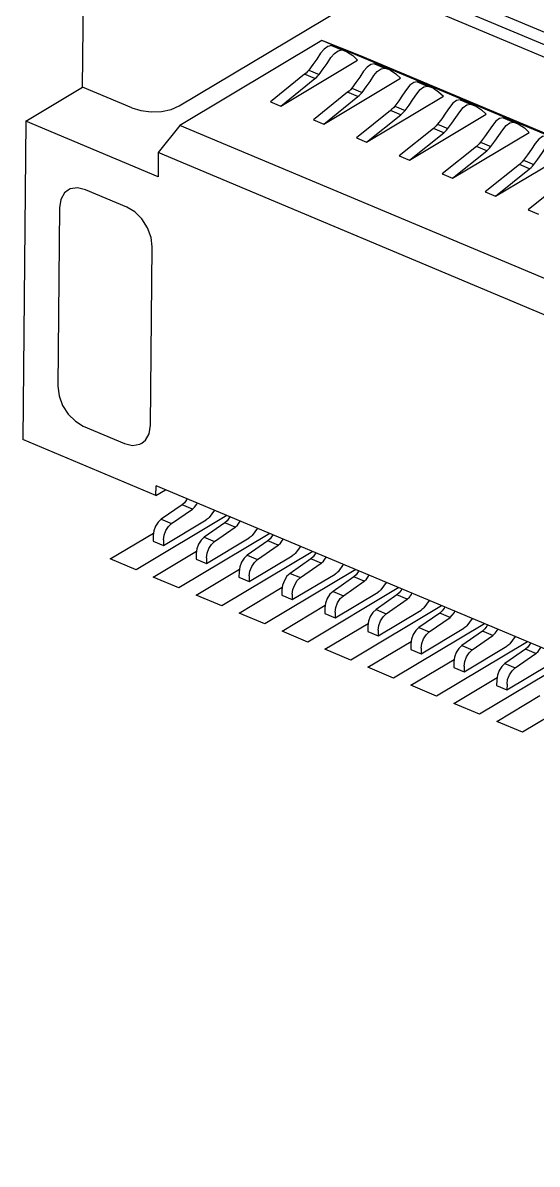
# Model space of a CAD drawing. Header units: millimetres. Extents: x 0 to 841, y 0 to 594.
# Drawn here: x 779.15 to 781.46, y 475.55 to 480.68 of the extents above; entities that cross this region are included whole.
import ezdxf

# ---------------------------------------------------------------- set-up
doc = ezdxf.new("R2010")
doc.units = ezdxf.units.MM
doc.header["$LTSCALE"] = 46.255
doc.layers.add('ASSEM_MEM', color=7, linetype='CONTINUOUS')

msp = doc.modelspace()

# ---------------------------------------------------------------- linework, layer by layer
at = {"layer": 'ASSEM_MEM', "color": 7, "linetype": 'CONTINUOUS'}
for p, q in [((780.1124, 481.2144), (786.0878, 478.703)), ((779.4178, 480.3889), (779.4248, 481.1466)), ((786.0316, 478.6695), (780.2381, 481.1045)), ((779.8506, 480.3043), (780.7424, 480.8378)), ((780.7424, 480.8378), (785.9799, 478.6365)), ((780.4907, 480.5984), (779.8536, 480.2174)), ((780.6643, 480.53), (780.4907, 480.5984)), ((785.8884, 478.3298), (780.4907, 480.5984)), ((780.5508, 480.5694), (780.5343, 480.5751)), ((780.5343, 480.5751), (780.5806, 480.5557)), ((780.5508, 480.5694), (780.5971, 480.55)), ((780.5806, 480.5557), (780.5971, 480.55)), ((785.8884, 478.3343), (780.6643, 480.53)), ((780.3071, 480.3041), (780.6512, 480.51)), ((780.7435, 480.4884), (780.727, 480.4942)), ((780.727, 480.4942), (780.7733, 480.4747)), ((780.7435, 480.4884), (780.7898, 480.469)), ((780.7733, 480.4747), (780.7898, 480.469)), ((780.4141, 480.4467), (780.2608, 480.3236)), ((780.3071, 480.3041), (780.4604, 480.4273)), ((780.4604, 480.4273), (780.4141, 480.4467)), ((780.4329, 480.4656), (780.4792, 480.4462)), ((780.4997, 480.2231), (780.8439, 480.429)), ((779.163, 480.2365), (779.4178, 480.3889)), ((779.6394, 480.2958), (779.4178, 480.3889)), ((780.6068, 480.3657), (780.4535, 480.2426)), ((780.6531, 480.3463), (780.6068, 480.3657)), ((780.6256, 480.3846), (780.6719, 480.3652)), ((780.9362, 480.4074), (780.9197, 480.4132)), ((780.9197, 480.4132), (780.966, 480.3937)), ((780.9362, 480.4074), (780.9825, 480.388)), ((780.966, 480.3937), (780.9825, 480.388)), ((780.2608, 480.3236), (780.3071, 480.3041)), ((780.4997, 480.2231), (780.6531, 480.3463)), ((780.6924, 480.1422), (781.0366, 480.348)), ((781.1289, 480.3265), (781.1124, 480.3322)), ((781.1124, 480.3322), (781.1587, 480.3127)), ((781.1289, 480.3264), (781.1752, 480.307)), ((780.7995, 480.2847), (780.6462, 480.1616)), ((780.6924, 480.1422), (780.8458, 480.2653)), ((780.8458, 480.2653), (780.7995, 480.2847)), ((780.8183, 480.3036), (780.8646, 480.2842)), ((780.8851, 480.0612), (781.2293, 480.267)), ((781.1587, 480.3127), (781.1751, 480.307)), ((779.163, 480.2365), (779.1497, 478.8077)), ((779.7565, 479.987), (779.163, 480.2365)), ((779.8536, 480.2174), (779.7575, 480.0953)), ((787.1067, 477.169), (779.8536, 480.2174)), ((780.4535, 480.2426), (780.4997, 480.2231)), ((781.011, 480.2227), (781.0572, 480.2032)), ((781.3216, 480.2455), (781.3051, 480.2512)), ((781.3051, 480.2512), (781.3513, 480.2317)), ((781.3216, 480.2455), (781.3679, 480.226)), ((781.3513, 480.2317), (781.3678, 480.226)), ((780.6462, 480.1616), (780.6924, 480.1422)), ((780.9922, 480.2038), (780.8389, 480.0806)), ((780.8851, 480.0612), (781.0385, 480.1843)), ((781.0385, 480.1843), (780.9922, 480.2038)), ((781.0778, 479.9802), (781.422, 480.186)), ((781.1849, 480.1228), (781.0316, 479.9996)), ((781.2312, 480.1033), (781.1849, 480.1228)), ((781.2037, 480.1417), (781.2499, 480.1222)), ((779.7575, 480.0953), (779.7565, 479.987)), ((787.0105, 477.0469), (779.7575, 480.0953)), ((780.8389, 480.0806), (780.8851, 480.0612)), ((781.0778, 479.9802), (781.2312, 480.1033)), ((781.2705, 479.8992), (781.6147, 480.105)), ((781.3964, 480.0607), (781.4426, 480.0412)), ((781.3776, 480.0418), (781.2243, 479.9186)), ((781.2705, 479.8992), (781.4238, 480.0223)), ((781.4238, 480.0223), (781.3776, 480.0418)), ((781.0316, 479.9996), (781.0778, 479.9802)), ((781.5703, 479.9608), (781.417, 479.8376)), ((779.6159, 479.8505), (779.4309, 479.9283)), ((781.2243, 479.9186), (781.2705, 479.8992)), ((779.3141, 479.847), (779.3067, 479.046)), ((781.417, 479.8376), (781.4632, 479.8182)), ((779.7229, 478.871), (779.7303, 479.672)), ((779.4211, 478.8675), (779.6061, 478.7897)), ((779.7471, 478.5566), (779.1497, 478.8077)), ((779.7471, 478.5566), (779.7475, 478.5999)), ((779.7471, 478.5566), (779.7897, 478.5821)), ((786.9928, 475.5547), (779.7475, 478.5999)), ((779.864, 478.5144), (779.771, 478.4496)), ((779.8172, 478.4301), (779.9103, 478.4949)), ((779.9103, 478.4949), (779.864, 478.5144)), ((780.0095, 478.4898), (779.986, 478.457)), ((779.771, 478.4496), (779.8172, 478.4301)), ((779.7804, 478.3314), (779.9728, 478.4465)), ((780.0567, 478.4334), (779.9637, 478.3686)), ((780.103, 478.4139), (780.0567, 478.4334)), ((779.7344, 478.3761), (779.7342, 478.3509)), ((779.9637, 478.3686), (780.0099, 478.3492)), ((780.0099, 478.3492), (780.103, 478.4139)), ((780.2022, 478.4088), (780.1787, 478.376)), ((779.7342, 478.3509), (779.7804, 478.3314)), ((779.7806, 478.3567), (779.7804, 478.3314)), ((779.9731, 478.2504), (780.1655, 478.3655)), ((780.2494, 478.3524), (780.1564, 478.2876)), ((780.2026, 478.2682), (780.2957, 478.333)), ((780.2957, 478.333), (780.2494, 478.3524)), ((780.3949, 478.3278), (780.3714, 478.295)), ((779.9271, 478.2951), (779.9268, 478.2699)), ((779.9268, 478.2699), (779.9731, 478.2504)), ((779.9733, 478.2757), (779.9731, 478.2504)), ((780.1564, 478.2876), (780.2026, 478.2682)), ((780.1658, 478.1694), (780.3582, 478.2845)), ((780.4421, 478.2714), (780.3491, 478.2066)), ((780.4884, 478.252), (780.4421, 478.2714)), ((780.1198, 478.2141), (780.1195, 478.1889)), ((780.3953, 478.1872), (780.4884, 478.252)), ((780.5876, 478.2468), (780.5641, 478.214)), ((780.1195, 478.1889), (780.1658, 478.1694)), ((780.166, 478.1947), (780.1658, 478.1694)), ((780.3491, 478.2066), (780.3953, 478.1872)), ((780.3585, 478.0885), (780.5509, 478.2035)), ((780.6348, 478.1904), (780.5418, 478.1256)), ((780.588, 478.1062), (780.6811, 478.171)), ((780.6811, 478.171), (780.6348, 478.1904)), ((780.7803, 478.1658), (780.7568, 478.133)), ((780.3125, 478.1331), (780.3122, 478.1079)), ((780.3587, 478.1137), (780.3585, 478.0885)), ((780.5418, 478.1256), (780.588, 478.1062)), ((780.5512, 478.0075), (780.7436, 478.1225)), ((780.3122, 478.1079), (780.3585, 478.0885)), ((780.8275, 478.1094), (780.7345, 478.0446)), ((780.7807, 478.0252), (780.8738, 478.09)), ((780.8738, 478.09), (780.8275, 478.1094)), ((780.973, 478.0848), (780.9495, 478.052)), ((780.5052, 478.0522), (780.5049, 478.0269)), ((780.5049, 478.0269), (780.5512, 478.0075)), ((780.5514, 478.0327), (780.5512, 478.0075)), ((780.7345, 478.0446), (780.7807, 478.0252)), ((780.7439, 477.9265), (780.9363, 478.0416)), ((781.0202, 478.0284), (780.9272, 477.9637)), ((780.9734, 477.9442), (781.0665, 478.009)), ((781.0665, 478.009), (781.0202, 478.0284)), ((780.6979, 477.9712), (780.6976, 477.9459)), ((780.9272, 477.9637), (780.9734, 477.9442)), ((780.9366, 477.8455), (781.129, 477.9606)), ((781.1657, 478.0038), (781.1422, 477.971)), ((780.6976, 477.9459), (780.7439, 477.9265)), ((780.7441, 477.9517), (780.7439, 477.9265)), ((781.2129, 477.9474), (781.1198, 477.8827)), ((781.1661, 477.8632), (781.2591, 477.928)), ((781.2591, 477.928), (781.2129, 477.9474)), ((781.3584, 477.9228), (781.3349, 477.89)), ((780.8906, 477.8902), (780.8903, 477.8649)), ((780.8903, 477.8649), (780.9366, 477.8455)), ((780.9368, 477.8707), (780.9366, 477.8455)), ((781.1198, 477.8827), (781.1661, 477.8632)), ((781.1293, 477.7645), (781.3216, 477.8796)), ((781.4056, 477.8665), (781.3125, 477.8017)), ((781.4518, 477.847), (781.4056, 477.8665)), ((781.0833, 477.8092), (781.083, 477.7839)), ((781.3588, 477.7822), (781.4518, 477.847)), ((781.083, 477.7839), (781.1293, 477.7645)), ((781.1295, 477.7897), (781.1293, 477.7645)), ((781.3125, 477.8017), (781.3588, 477.7822)), ((781.322, 477.6835), (781.5143, 477.7986)), ((781.276, 477.7282), (781.2757, 477.703)), ((781.2757, 477.703), (781.322, 477.6835)), ((781.3222, 477.7088), (781.322, 477.6835))]:
    msp.add_line(p, q, dxfattribs=at)
at = {"layer": 'ASSEM_MEM', "color": 7, "linetype": 'CONTINUOUS', "true_color": 0x3366ff}
for p, q in [((780.0653, 478.4663), (779.6575, 478.2224)), ((779.5418, 478.271), (779.7359, 478.387)), ((780.258, 478.3853), (779.8502, 478.1414)), ((779.6575, 478.2224), (779.5418, 478.271)), ((779.7345, 478.19), (779.9286, 478.306)), ((780.4507, 478.3043), (780.0429, 478.0604)), ((779.9272, 478.109), (780.1213, 478.2251)), ((780.6434, 478.2234), (780.2355, 477.9794)), ((779.8502, 478.1414), (779.7345, 478.19)), ((780.1199, 478.028), (780.314, 478.1441)), ((780.8361, 478.1424), (780.4282, 477.8984)), ((780.0429, 478.0604), (779.9272, 478.109)), ((780.3126, 477.947), (780.5067, 478.0631)), ((781.0288, 478.0614), (780.6209, 477.8174)), ((780.2355, 477.9794), (780.1199, 478.028)), ((780.5053, 477.866), (780.6994, 477.9821)), ((781.2215, 477.9804), (780.8136, 477.7364)), ((780.4282, 477.8984), (780.3126, 477.947)), ((780.6209, 477.8174), (780.5053, 477.866)), ((780.698, 477.785), (780.8921, 477.9011)), ((781.4142, 477.8994), (781.0063, 477.6554)), ((780.8907, 477.704), (781.0848, 477.8201)), ((781.6069, 477.8184), (781.199, 477.5744)), ((780.8136, 477.7364), (780.698, 477.785)), ((781.0063, 477.6554), (780.8907, 477.704)), ((781.0834, 477.623), (781.2775, 477.7391)), ((781.7996, 477.7374), (781.3917, 477.4935)), ((781.2761, 477.5421), (781.4702, 477.6581)), ((781.199, 477.5744), (781.0834, 477.623)), ((781.3917, 477.4935), (781.2761, 477.5421))]:
    msp.add_line(p, q, dxfattribs=at)
at = {"layer": 'ASSEM_MEM', "color": 7, "linetype": 'CONTINUOUS'}
for points in [[(780.5343, 480.5751), (780.5181, 480.5717), (780.5013, 480.5598), (780.4858, 480.5409)], [(780.4858, 480.5409), (780.4686, 480.5151), (780.451, 480.49), (780.4329, 480.4656)], [(780.4792, 480.4462), (780.4972, 480.4706), (780.5149, 480.4957), (780.5321, 480.5215)], [(780.5321, 480.5215), (780.5475, 480.5404), (780.5643, 480.5522), (780.5806, 480.5557)], [(780.5971, 480.55), (780.6065, 480.5456), (780.6302, 480.5303), (780.6512, 480.51)], [(780.727, 480.4942), (780.7108, 480.4907), (780.694, 480.4788), (780.6785, 480.46)], [(780.7248, 480.4405), (780.7402, 480.4594), (780.757, 480.4712), (780.7733, 480.4747)], [(780.7898, 480.469), (780.7992, 480.4646), (780.8229, 480.4493), (780.8439, 480.429)], [(780.4329, 480.4656), (780.4269, 480.4585), (780.4206, 480.4522), (780.4141, 480.4467)], [(780.4604, 480.4273), (780.4668, 480.4327), (780.4731, 480.4391), (780.4792, 480.4462)], [(780.6785, 480.46), (780.6613, 480.4341), (780.6437, 480.409), (780.6256, 480.3846)], [(780.6719, 480.3652), (780.6899, 480.3896), (780.7076, 480.4147), (780.7248, 480.4405)], [(780.6256, 480.3846), (780.6196, 480.3775), (780.6133, 480.3712), (780.6068, 480.3657)], [(780.6531, 480.3463), (780.6595, 480.3517), (780.6658, 480.3581), (780.6719, 480.3652)], [(780.8712, 480.379), (780.854, 480.3532), (780.8364, 480.328), (780.8183, 480.3036)], [(780.9197, 480.4132), (780.9035, 480.4097), (780.8867, 480.3978), (780.8712, 480.379)], [(780.9175, 480.3595), (780.9329, 480.3784), (780.9497, 480.3903), (780.966, 480.3937)], [(780.9825, 480.388), (780.9919, 480.3836), (781.0155, 480.3683), (781.0366, 480.348)], [(780.8646, 480.2842), (780.8826, 480.3086), (780.9003, 480.3337), (780.9175, 480.3595)], [(781.1124, 480.3322), (781.0962, 480.3287), (781.0794, 480.3168), (781.0639, 480.298)], [(779.6394, 480.2958), (779.6799, 480.2835), (779.7257, 480.2781), (779.7722, 480.28), (779.8152, 480.289), (779.8506, 480.3043)], [(780.8183, 480.3036), (780.8123, 480.2965), (780.806, 480.2902), (780.7995, 480.2847)], [(780.8458, 480.2653), (780.8522, 480.2708), (780.8585, 480.2771), (780.8646, 480.2842)], [(781.0639, 480.298), (781.0467, 480.2722), (781.0291, 480.247), (781.011, 480.2227)], [(781.0572, 480.2032), (781.0753, 480.2276), (781.093, 480.2527), (781.1102, 480.2785)], [(781.1102, 480.2785), (781.1256, 480.2974), (781.1424, 480.3093), (781.1587, 480.3127)], [(781.1751, 480.307), (781.1846, 480.3026), (781.2082, 480.2873), (781.2293, 480.267)], [(781.011, 480.2227), (781.005, 480.2155), (780.9987, 480.2092), (780.9922, 480.2038)], [(781.2566, 480.217), (781.2394, 480.1912), (781.2218, 480.1661), (781.2037, 480.1417)], [(781.3051, 480.2512), (781.2889, 480.2477), (781.2721, 480.2359), (781.2566, 480.217)], [(781.3029, 480.1975), (781.3183, 480.2164), (781.3351, 480.2283), (781.3513, 480.2317)], [(781.3678, 480.226), (781.3773, 480.2216), (781.4009, 480.2063), (781.422, 480.186)], [(781.0385, 480.1843), (781.0449, 480.1898), (781.0512, 480.1961), (781.0572, 480.2032)], [(781.2499, 480.1222), (781.268, 480.1466), (781.2857, 480.1717), (781.3029, 480.1975)], [(781.4978, 480.1702), (781.4816, 480.1667), (781.4648, 480.1549), (781.4493, 480.136)], [(781.2037, 480.1417), (781.1977, 480.1345), (781.1914, 480.1282), (781.1849, 480.1228)], [(781.2312, 480.1033), (781.2376, 480.1088), (781.2439, 480.1151), (781.2499, 480.1222)], [(781.4493, 480.136), (781.4321, 480.1102), (781.4145, 480.0851), (781.3964, 480.0607)], [(781.4426, 480.0412), (781.4607, 480.0656), (781.4784, 480.0908), (781.4956, 480.1166)], [(781.3964, 480.0607), (781.3903, 480.0536), (781.3841, 480.0472), (781.3776, 480.0418)], [(781.4238, 480.0223), (781.4303, 480.0278), (781.4366, 480.0341), (781.4426, 480.0412)], [(779.3527, 479.9271), (779.3369, 479.9141), (779.3202, 479.8848), (779.3141, 479.847)], [(779.4309, 479.9283), (779.395, 479.9369), (779.3627, 479.932), (779.3527, 479.9271)], [(779.7303, 479.672), (779.725, 479.7147), (779.7089, 479.7577), (779.6837, 479.7971), (779.6517, 479.8291), (779.6159, 479.8505)], [(779.3067, 479.046), (779.312, 479.0033), (779.3281, 478.9603), (779.3533, 478.9209), (779.3853, 478.8889), (779.4211, 478.8675)], [(779.6843, 478.7909), (779.7001, 478.8039), (779.7168, 478.8332), (779.7229, 478.871)], [(779.6061, 478.7897), (779.642, 478.7811), (779.6743, 478.786), (779.6843, 478.7909)], [(779.8858, 478.5418), (779.8835, 478.5367), (779.8744, 478.5237), (779.864, 478.5144)], [(779.9103, 478.4949), (779.9206, 478.5043), (779.9297, 478.5173), (779.932, 478.5224)], [(779.771, 478.4496), (779.7569, 478.4364), (779.7452, 478.4181), (779.7373, 478.3971), (779.7344, 478.3761)], [(779.7806, 478.3567), (779.7836, 478.3777), (779.7914, 478.3986), (779.8031, 478.4169), (779.8172, 478.4301)], [(779.986, 478.457), (779.9817, 478.4529), (779.9772, 478.4495), (779.9728, 478.4465)], [(780.0784, 478.4608), (780.0762, 478.4557), (780.0671, 478.4427), (780.0567, 478.4334)], [(780.103, 478.4139), (780.1133, 478.4233), (780.1224, 478.4363), (780.1247, 478.4414)], [(779.9637, 478.3686), (779.9496, 478.3554), (779.9379, 478.3371), (779.93, 478.3161), (779.9271, 478.2951)], [(780.1787, 478.376), (780.1744, 478.372), (780.1699, 478.3685), (780.1655, 478.3655)], [(780.2711, 478.3798), (780.2689, 478.3747), (780.2598, 478.3617), (780.2494, 478.3524)], [(779.9733, 478.2757), (779.9763, 478.2967), (779.9841, 478.3176), (779.9958, 478.3359), (780.0099, 478.3492)], [(780.2957, 478.333), (780.306, 478.3423), (780.3151, 478.3553), (780.3174, 478.3604)], [(780.1564, 478.2876), (780.1423, 478.2744), (780.1306, 478.2561), (780.1227, 478.2351), (780.1198, 478.2141)], [(780.166, 478.1947), (780.169, 478.2157), (780.1768, 478.2367), (780.1885, 478.255), (780.2026, 478.2682)], [(780.3714, 478.295), (780.3671, 478.291), (780.3626, 478.2875), (780.3582, 478.2845)], [(780.4638, 478.2988), (780.4616, 478.2937), (780.4525, 478.2807), (780.4421, 478.2714)], [(780.4884, 478.252), (780.4987, 478.2613), (780.5078, 478.2743), (780.5101, 478.2794)], [(780.5641, 478.214), (780.5598, 478.21), (780.5553, 478.2065), (780.5509, 478.2035)], [(780.6565, 478.2178), (780.6543, 478.2127), (780.6452, 478.1998), (780.6348, 478.1904)], [(780.3491, 478.2066), (780.335, 478.1934), (780.3233, 478.1751), (780.3154, 478.1541), (780.3125, 478.1331)], [(780.3587, 478.1137), (780.3617, 478.1347), (780.3695, 478.1557), (780.3812, 478.174), (780.3953, 478.1872)], [(780.6811, 478.171), (780.6914, 478.1803), (780.7005, 478.1933), (780.7028, 478.1984)], [(780.5418, 478.1256), (780.5277, 478.1124), (780.516, 478.0941), (780.5081, 478.0732), (780.5052, 478.0522)], [(780.7568, 478.133), (780.7525, 478.129), (780.748, 478.1255), (780.7436, 478.1225)], [(780.8492, 478.1368), (780.847, 478.1318), (780.8379, 478.1188), (780.8275, 478.1094)], [(780.8738, 478.09), (780.8841, 478.0993), (780.8932, 478.1123), (780.8955, 478.1174)], [(780.5514, 478.0327), (780.5543, 478.0537), (780.5622, 478.0747), (780.5739, 478.093), (780.588, 478.1062)], [(780.7345, 478.0446), (780.7203, 478.0314), (780.7087, 478.0131), (780.7008, 477.9922), (780.6979, 477.9712)], [(780.7441, 477.9517), (780.747, 477.9727), (780.7549, 477.9937), (780.7666, 478.012), (780.7807, 478.0252)], [(780.9495, 478.052), (780.9451, 478.048), (780.9407, 478.0445), (780.9363, 478.0416)], [(781.0419, 478.0559), (781.0396, 478.0508), (781.0306, 478.0378), (781.0202, 478.0284)], [(781.0665, 478.009), (781.0768, 478.0183), (781.0859, 478.0313), (781.0882, 478.0364)], [(780.9272, 477.9637), (780.913, 477.9504), (780.9013, 477.9321), (780.8935, 477.9112), (780.8906, 477.8902)], [(781.1422, 477.971), (781.1378, 477.967), (781.1334, 477.9635), (781.129, 477.9606)], [(781.2346, 477.9749), (781.2323, 477.9698), (781.2233, 477.9568), (781.2129, 477.9474)], [(780.9368, 477.8707), (780.9397, 477.8917), (780.9476, 477.9127), (780.9593, 477.931), (780.9734, 477.9442)], [(781.2591, 477.928), (781.2695, 477.9374), (781.2786, 477.9503), (781.2809, 477.9554)], [(781.1198, 477.8827), (781.1057, 477.8694), (781.094, 477.8511), (781.0862, 477.8302), (781.0833, 477.8092)], [(781.1295, 477.7897), (781.1324, 477.8108), (781.1403, 477.8317), (781.152, 477.85), (781.1661, 477.8632)], [(781.3349, 477.89), (781.3305, 477.886), (781.3261, 477.8825), (781.3216, 477.8796)], [(781.4273, 477.8939), (781.425, 477.8888), (781.416, 477.8758), (781.4056, 477.8665)], [(781.4518, 477.847), (781.4622, 477.8564), (781.4713, 477.8693), (781.4736, 477.8744)], [(781.3125, 477.8017), (781.2984, 477.7885), (781.2867, 477.7702), (781.2789, 477.7492), (781.276, 477.7282)], [(781.3222, 477.7088), (781.3251, 477.7298), (781.333, 477.7507), (781.3447, 477.769), (781.3588, 477.7822)]]:
    msp.add_lwpolyline(points, dxfattribs=at)

doc.saveas('drawing.dxf')
